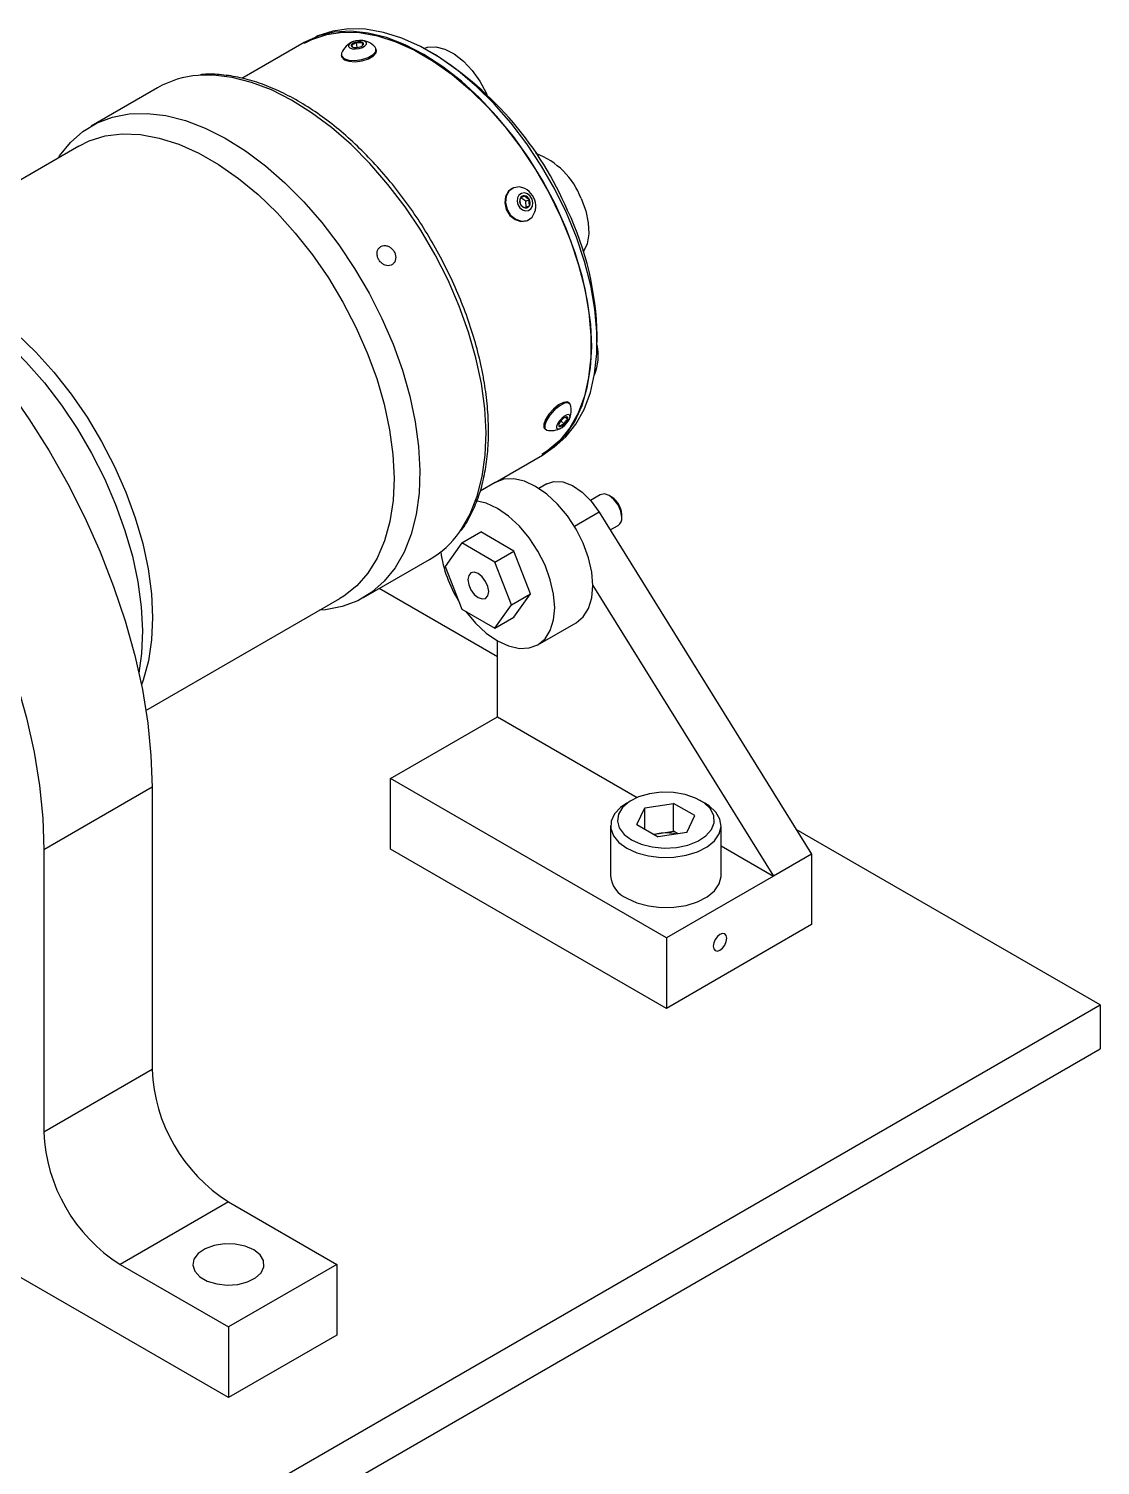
# Model space of a CAD drawing. Header units: inches. Extents: x 4.95 to 12.37, y 2.57 to 7.59.
# Drawn here: x 9.891 to 12.371, y 4.263 to 7.587 of the extents above; entities that cross this region are included whole.
import ezdxf

# ---------------------------------------------------------------- set-up
doc = ezdxf.new("R2010")
doc.units = ezdxf.units.IN
doc.header["$MEASUREMENT"] = 0

msp = doc.modelspace()

# ---------------------------------------------------------------- linework, layer by layer
at = {"color": 7, "linetype": 'Continuous', "lineweight": 25}
for p, q in [((10.5287, 7.5553), (10.3848, 7.4722)), ((10.6516, 7.5436), (10.6494, 7.556)), ((10.6641, 7.5484), (10.6628, 7.5557)), ((10.6145, 7.5257), (10.6151, 7.5226)), ((10.6959, 7.5367), (10.6953, 7.5398)), ((10.8322, 7.5263), (10.8183, 7.5343)), ((10.1892, 7.4503), (10.0361, 7.3619)), ((10.9499, 7.4384), (10.9514, 7.4349)), ((10.0071, 7.3156), (9.6479, 7.1083)), ((11.0114, 7.2182), (11.0096, 7.2174)), ((11.0413, 7.1881), (11.0302, 7.1961)), ((11.0413, 7.1881), (11.0497, 7.1922)), ((11.0422, 7.1742), (11.0413, 7.1881)), ((11.0396, 7.1727), (11.0422, 7.1742)), ((11.0422, 7.1742), (11.0506, 7.1783)), ((11.0454, 7.1436), (11.0472, 7.1445)), ((11.2064, 6.8618), (11.2064, 6.8779)), ((11.143, 6.7198), (11.1407, 6.722)), ((11.1334, 6.6881), (11.1384, 6.6834)), ((11.0846, 6.6622), (11.0869, 6.66)), ((11.1227, 6.6796), (11.1306, 6.6723)), ((10.9704, 6.5374), (11.0797, 6.6005)), ((10.9704, 6.5374), (10.9356, 6.5174)), ((11.09, 6.5343), (11.0715, 6.5236)), ((11.2138, 6.5088), (11.1911, 6.4956)), ((11.2409, 6.5029), (11.2343, 6.5067)), ((11.2114, 6.4682), (11.7028, 5.6775)), ((11.2633, 6.4565), (11.2633, 6.4641)), ((10.8933, 6.3972), (10.9374, 6.4227)), ((11.014, 6.3785), (10.9374, 6.4227)), ((11.2368, 6.4273), (11.2548, 6.4378)), ((10.8933, 6.3972), (10.855, 6.3427)), ((10.9698, 6.353), (10.8933, 6.3972)), ((10.6658, 6.2707), (10.8189, 6.3591)), ((10.9698, 6.353), (11.014, 6.3785)), ((11.0081, 6.2543), (10.9698, 6.353)), ((11.0523, 6.2798), (11.014, 6.3785)), ((10.855, 6.3427), (10.8933, 6.244)), ((10.9757, 6.1338), (10.7021, 6.2917)), ((11.1967, 6.2986), (11.6145, 5.6265)), ((10.1625, 6.0098), (10.6113, 6.2688)), ((10.9698, 6.1999), (11.0081, 6.2543)), ((11.0081, 6.2543), (11.0523, 6.2798)), ((11.014, 6.2254), (11.0523, 6.2798)), ((10.8933, 6.244), (10.9698, 6.1999)), ((10.9698, 6.1999), (11.014, 6.2254)), ((11.0694, 6.1616), (11.1578, 6.2126)), ((10.9757, 5.9951), (10.9757, 6.1709)), ((10.7282, 5.8523), (10.9757, 5.9951)), ((10.9757, 5.9951), (11.2994, 5.8083)), ((11.367, 5.4836), (10.7282, 5.8523)), ((10.7282, 5.689), (10.7282, 5.8523)), ((10.1767, 5.832), (9.9261, 5.6874)), ((10.1767, 5.832), (10.1767, 5.1787)), ((11.2861, 5.8017), (11.2749, 5.7953)), ((11.2985, 5.7456), (11.3165, 5.7842)), ((11.3165, 5.7842), (11.3834, 5.7946)), ((11.3165, 5.7353), (11.3165, 5.7842)), ((11.4323, 5.7663), (11.3834, 5.7946)), ((11.3834, 5.7303), (11.3834, 5.7946)), ((11.456, 5.7953), (11.4448, 5.8017)), ((11.4144, 5.7277), (11.4323, 5.7663)), ((11.2375, 5.7431), (11.2375, 5.6274)), ((11.2985, 5.7456), (11.3475, 5.7174)), ((11.3374, 5.7232), (11.3499, 5.7251)), ((11.4144, 5.7277), (11.3475, 5.7174)), ((11.3499, 5.7251), (11.3834, 5.7303)), ((11.3935, 5.7245), (11.3834, 5.7303)), ((11.4934, 5.6274), (11.4934, 5.7431)), ((12.3706, 5.3287), (11.6673, 5.7346)), ((9.9261, 5.6874), (9.9261, 5.0341)), ((11.367, 5.3203), (10.7282, 5.689)), ((11.4934, 5.6964), (11.6145, 5.6265)), ((11.7028, 5.6775), (11.6145, 5.6265)), ((11.7028, 5.6775), (11.7028, 5.5142)), ((11.6145, 5.6265), (11.367, 5.4836)), ((11.7028, 5.5142), (11.367, 5.3203)), ((11.367, 5.4836), (11.367, 5.3203)), ((7.7744, 2.6761), (12.3706, 5.3287)), ((12.3706, 5.3287), (12.3706, 5.2267)), ((10.3535, 4.42), (8.8882, 5.2657)), ((7.7744, 2.574), (12.3706, 5.2267)), ((10.1767, 5.1787), (9.9261, 5.0341)), ((10.3535, 4.8725), (10.1029, 4.7279)), ((10.3535, 4.8725), (10.604, 4.7279)), ((10.1029, 4.7279), (10.3535, 4.5833)), ((10.604, 4.7279), (10.3535, 4.5833)), ((10.604, 4.7279), (10.604, 4.5646)), ((10.3535, 4.5833), (10.3535, 4.42)), ((10.604, 4.5646), (10.3535, 4.42))]:
    msp.add_line(p, q, dxfattribs=at)
at = {"color": 8, "linetype": 'Continuous', "lineweight": 25}
msp.add_line((11.2114, 6.4682), (11.1543, 6.4352), dxfattribs=at)
at = {"color": 7, "linetype": 'Continuous', "lineweight": 25, "flags": 128}
for points in [[(11.1845, 6.9567), (11.1726, 7.0121), (11.156, 7.0684), (11.1351, 7.1248), (11.1099, 7.1806), (11.0809, 7.2351), (11.0485, 7.2876), (11.0129, 7.3375), (10.9748, 7.3841), (10.9345, 7.4269), (10.8925, 7.4653), (10.8495, 7.4988), (10.8058, 7.527), (10.7622, 7.5496), (10.7191, 7.5663), (10.677, 7.5768), (10.6366, 7.581), (10.5982, 7.5789), (10.5625, 7.5705), (10.5298, 7.5559), (10.5287, 7.5553)], [(10.5296, 7.5536), (10.5465, 7.5622), (10.5807, 7.5737), (10.6176, 7.5789), (10.6569, 7.5779), (10.6981, 7.5706), (10.7406, 7.557), (10.7839, 7.5375), (10.8274, 7.5122), (10.8707, 7.4814), (10.9131, 7.4455), (10.9542, 7.405), (10.9933, 7.3604), (11.0301, 7.3123), (11.0641, 7.2612), (11.0947, 7.2078), (11.1218, 7.1527)], [(11.1357, 7.1608), (11.1087, 7.2158), (11.078, 7.2692), (11.044, 7.3203), (11.0073, 7.3685), (10.9681, 7.4131), (10.927, 7.4535), (10.8846, 7.4894), (10.8414, 7.5202), (10.7978, 7.5455), (10.7545, 7.5651), (10.712, 7.5786), (10.6709, 7.5859), (10.6316, 7.587), (10.5946, 7.5817), (10.5604, 7.5702), (10.5563, 7.5683)], [(10.631, 7.5455), (10.634, 7.5424), (10.6398, 7.5406), (10.6473, 7.5401), (10.6556, 7.5412), (10.6634, 7.5437), (10.6693, 7.5471), (10.6727, 7.5509), (10.6728, 7.5547), (10.6698, 7.5577), (10.6641, 7.5596), (10.6565, 7.56), (10.6482, 7.5589), (10.6405, 7.5565), (10.6345, 7.553), (10.6312, 7.5492), (10.631, 7.5455)], [(10.6385, 7.5503), (10.638, 7.5495), (10.6377, 7.5486), (10.6377, 7.5478), (10.6379, 7.547), (10.6383, 7.5462), (10.639, 7.5455), (10.6399, 7.5449), (10.641, 7.5444)], [(10.6653, 7.5498), (10.6658, 7.5506), (10.6661, 7.5515), (10.6662, 7.5523), (10.6659, 7.5531), (10.6655, 7.5539), (10.6648, 7.5546), (10.6639, 7.5552), (10.6628, 7.5557)], [(10.8059, 7.5413), (10.8141, 7.544), (10.8332, 7.5451), (10.8542, 7.5398), (10.876, 7.5286), (10.8975, 7.5118), (10.9176, 7.4905), (10.9354, 7.4656), (10.9499, 7.4384)], [(10.6151, 7.5304), (10.6151, 7.524), (10.6208, 7.5182), (10.6318, 7.5146), (10.6462, 7.5138), (10.662, 7.5159), (10.6768, 7.5205), (10.6882, 7.527), (10.6945, 7.5344), (10.6948, 7.5415), (10.6932, 7.544)], [(10.6151, 7.5226), (10.6156, 7.5209), (10.6213, 7.5151), (10.6323, 7.5116), (10.6468, 7.5107), (10.6626, 7.5128), (10.6773, 7.5175), (10.6887, 7.524), (10.695, 7.5313), (10.6959, 7.5367)], [(9.96, 7.2884), (9.9628, 7.2927), (9.9878, 7.3238), (10.0168, 7.3493), (10.0494, 7.369), (10.0853, 7.3826), (10.1241, 7.39), (10.1654, 7.3911), (10.2088, 7.3859), (10.2537, 7.3745), (10.2997, 7.3569), (10.3462, 7.3335), (10.3928, 7.3043), (10.4389, 7.2699), (10.4841, 7.2304), (10.5278, 7.1864), (10.5695, 7.1384), (10.6089, 7.0868), (10.6454, 7.0323), (10.6788, 6.9754), (10.7085, 6.9168), (10.7343, 6.857), (10.7559, 6.7969), (10.7731, 6.7369), (10.7856, 6.6778), (10.7934, 6.6202), (10.7964, 6.5648), (10.7944, 6.5121), (10.7876, 6.4627), (10.776, 6.4173), (10.7598, 6.3762), (10.7391, 6.3399), (10.7141, 6.3088), (10.6851, 6.2833), (10.6525, 6.2637), (10.6166, 6.2501), (10.5778, 6.2427), (10.5642, 6.2416)], [(10.0071, 7.3156), (10.0314, 7.3276), (10.0682, 7.3389), (10.1077, 7.3437), (10.1496, 7.3421), (10.1934, 7.3341), (10.2386, 7.3197), (10.2846, 7.2991), (10.3308, 7.2726), (10.3769, 7.2405), (10.4221, 7.2031), (10.466, 7.1608), (10.508, 7.1143), (10.5478, 7.064), (10.5847, 7.0105), (10.6184, 6.9544), (10.6485, 6.8964), (10.6746, 6.8372), (10.6964, 6.7775), (10.7137, 6.718), (10.7262, 6.6593), (10.7339, 6.6022), (10.7365, 6.5473), (10.7342, 6.4953), (10.7269, 6.4468), (10.7146, 6.4023), (10.6977, 6.3624), (10.6761, 6.3275), (10.6503, 6.2981), (10.6205, 6.2744), (10.6113, 6.2688)], [(11.0096, 7.2174), (11.0011, 7.2109), (10.9943, 7.1988), (10.9926, 7.184), (10.9962, 7.1686), (11.0046, 7.155), (11.0165, 7.1453), (11.03, 7.141), (11.0432, 7.1426), (11.0454, 7.1436)], [(11.0393, 7.2171), (11.0268, 7.2209), (11.0136, 7.2192), (11.0029, 7.2118), (10.9961, 7.1997), (10.9944, 7.1848), (10.998, 7.1694), (11.0064, 7.1559), (11.0183, 7.1462), (11.0318, 7.1418), (11.045, 7.1435), (11.0558, 7.1509), (11.0625, 7.163), (11.0636, 7.1671)], [(11.0578, 7.1844), (11.0559, 7.1925), (11.0515, 7.1996), (11.0453, 7.2047), (11.0382, 7.207), (11.0313, 7.2061), (11.0256, 7.2022), (11.0221, 7.1959), (11.0212, 7.1881), (11.0231, 7.18), (11.0275, 7.1729), (11.0337, 7.1678), (11.0408, 7.1656), (11.0477, 7.1664), (11.0534, 7.1703), (11.0569, 7.1767), (11.0578, 7.1844)], [(11.1696, 7.1939), (11.1801, 7.1658), (11.1861, 7.1381), (11.1872, 7.1123), (11.1835, 7.0896), (11.175, 7.0712), (11.1746, 7.0707)], [(11.1218, 7.1527), (11.1448, 7.0967), (11.1635, 7.0405), (11.1778, 6.9848), (11.1873, 6.9302), (11.192, 6.8775), (11.1918, 6.8273), (11.1868, 6.7802), (11.1769, 6.7369), (11.1624, 6.6979), (11.1433, 6.6637), (11.12, 6.6346), (11.0927, 6.6112), (11.0787, 6.6022)], [(11.1048, 6.618), (11.1067, 6.6192), (11.1339, 6.6427), (11.1573, 6.6717), (11.1763, 6.7059), (11.1908, 6.745), (11.2007, 6.7883), (11.2057, 6.8353), (11.2059, 6.8855), (11.2012, 6.9382), (11.1917, 6.9928), (11.1775, 7.0486), (11.1587, 7.1048), (11.1357, 7.1608)], [(9.6858, 6.9952), (9.7261, 6.9768), (9.7724, 6.9503), (9.8184, 6.9182), (9.8636, 6.8808), (9.9075, 6.8385), (9.9496, 6.792), (9.9893, 6.7417), (10.0263, 6.6882), (10.06, 6.6321), (10.09, 6.5741), (10.1161, 6.5149), (10.138, 6.4552), (10.1552, 6.3957), (10.1678, 6.337), (10.1754, 6.2799), (10.1781, 6.225), (10.1757, 6.173), (10.1684, 6.1245), (10.1562, 6.08), (10.1521, 6.0687)], [(9.6994, 6.9657), (9.7042, 6.963), (9.7508, 6.9338), (9.7969, 6.8994), (9.8421, 6.8599), (9.8858, 6.8159), (9.9276, 6.7679), (9.9669, 6.7163), (10.0035, 6.6618), (10.0368, 6.6049), (10.0665, 6.5463), (10.0923, 6.4865), (10.1139, 6.4263), (10.1311, 6.3664), (10.1437, 6.3073), (10.1515, 6.2497), (10.1544, 6.1943), (10.1524, 6.1416), (10.1464, 6.096)], [(11.0797, 6.6005), (11.1078, 6.6205), (11.1333, 6.6468), (11.1546, 6.6786), (11.1715, 6.7154), (11.1838, 6.7568), (11.1913, 6.8022), (11.1939, 6.851), (11.1916, 6.9028), (11.1845, 6.9567)], [(9.7892, 6.8245), (9.8419, 6.7562), (9.8917, 6.6847), (9.9384, 6.6105), (9.9817, 6.5342), (10.0211, 6.4561), (10.0566, 6.3768), (10.0878, 6.2968), (10.1146, 6.2167), (10.1368, 6.1369), (10.1542, 6.0581), (10.1667, 5.9806), (10.1742, 5.9051), (10.1767, 5.832)], [(11.1407, 6.722), (11.1372, 6.7237), (11.1285, 6.7225), (11.1174, 6.7166), (11.1056, 6.7071), (11.0949, 6.6952), (11.0869, 6.6829), (11.0828, 6.672), (11.0832, 6.6641), (11.0846, 6.6622)], [(11.1448, 6.7168), (11.1444, 6.7179), (11.1395, 6.7215), (11.1308, 6.7203), (11.1198, 6.7144), (11.108, 6.7049), (11.0972, 6.693), (11.0892, 6.6807), (11.0851, 6.6698), (11.0855, 6.6619), (11.09, 6.6584)], [(11.1436, 6.6922), (11.141, 6.6941), (11.1365, 6.6934), (11.1307, 6.6904), (11.1245, 6.6854), (11.1189, 6.6792), (11.1146, 6.6727), (11.1125, 6.667), (11.1127, 6.6629), (11.1153, 6.661), (11.1198, 6.6616), (11.1256, 6.6647), (11.1318, 6.6697), (11.1375, 6.6759), (11.1417, 6.6823), (11.1438, 6.6881), (11.1436, 6.6922)], [(11.1384, 6.6834), (11.1387, 6.6846), (11.1388, 6.6857), (11.1388, 6.6866), (11.1385, 6.6874), (11.1381, 6.688), (11.1375, 6.6884), (11.1368, 6.6886), (11.1359, 6.6887)], [(9.5387, 6.6799), (9.5913, 6.6116), (9.6412, 6.5401), (9.6879, 6.4659), (9.7311, 6.3896), (9.7706, 6.3115), (9.8061, 6.2322), (9.8373, 6.1522), (9.8641, 6.0721), (9.8862, 5.9923), (9.9036, 5.9135), (9.9161, 5.836), (9.9236, 5.7605), (9.9261, 5.6874)], [(11.118, 6.6716), (11.1176, 6.6704), (11.1175, 6.6694), (11.1176, 6.6685), (11.1178, 6.6677), (11.1182, 6.6671), (11.1188, 6.6666), (11.1195, 6.6664), (11.1204, 6.6664)], [(11.1578, 6.2126), (11.1579, 6.2127), (11.1743, 6.2263), (11.1866, 6.2457), (11.1941, 6.2701), (11.1967, 6.2985), (11.1941, 6.3299), (11.1866, 6.3629), (11.1743, 6.3965), (11.1579, 6.4292), (11.1378, 6.4598), (11.1148, 6.4872), (11.09, 6.5103), (11.0641, 6.5282), (11.0382, 6.5401), (11.0134, 6.5458), (10.9904, 6.5449), (10.9704, 6.5374)], [(11.09, 6.5343), (11.1064, 6.5398), (11.127, 6.5385), (11.1492, 6.53), (11.1716, 6.5147), (11.1928, 6.4936), (11.2114, 6.4682)], [(10.9024, 6.2388), (10.925, 6.2118), (10.9499, 6.1888), (10.9757, 6.1709), (11.0016, 6.1589), (11.0265, 6.1533), (11.0494, 6.1542), (11.0695, 6.1616), (11.086, 6.1753), (11.0982, 6.1947), (11.1058, 6.2191), (11.1083, 6.2475), (11.1058, 6.2788), (11.0982, 6.3119), (11.086, 6.3455), (11.0695, 6.3782), (11.0494, 6.4088), (11.0265, 6.4362), (11.0016, 6.4593), (10.9757, 6.4771), (10.9499, 6.4891), (10.9262, 6.4946)], [(11.2633, 6.4565), (11.2611, 6.4706), (11.2548, 6.4851), (11.2454, 6.4978), (11.2343, 6.5067), (11.2232, 6.5106), (11.2138, 6.5088)], [(10.9075, 6.3124), (10.9093, 6.3007), (10.9145, 6.2887), (10.9223, 6.2782), (10.9315, 6.2707), (10.9407, 6.2676), (10.9485, 6.2691), (10.9537, 6.2751), (10.9556, 6.2846), (10.9537, 6.2963), (10.9485, 6.3083), (10.9407, 6.3189), (10.9315, 6.3263), (10.9223, 6.3295), (10.9145, 6.328), (10.9093, 6.322), (10.9075, 6.3124)], [(11.2861, 5.7102), (11.3083, 5.7002), (11.3341, 5.6938), (11.3619, 5.6912), (11.3899, 5.6928), (11.4164, 5.6983), (11.4396, 5.7074), (11.4582, 5.7196), (11.471, 5.734), (11.4771, 5.7499), (11.4763, 5.7661), (11.4684, 5.7817), (11.4541, 5.7957), (11.4342, 5.8071), (11.41, 5.8154), (11.383, 5.8199), (11.3549, 5.8204), (11.3274, 5.8169), (11.3024, 5.8095), (11.2813, 5.7988), (11.2655, 5.7854), (11.2559, 5.7701), (11.2533, 5.7539), (11.2577, 5.7379), (11.2689, 5.723), (11.2861, 5.7102)], [(11.2749, 5.7953), (11.2606, 5.7855), (11.2465, 5.7704), (11.2388, 5.7538), (11.238, 5.7367), (11.244, 5.7199), (11.2565, 5.7043), (11.275, 5.6909)], [(11.275, 5.6909), (11.2983, 5.6803), (11.3252, 5.673), (11.3543, 5.6695), (11.384, 5.67), (11.4127, 5.6745), (11.4388, 5.6826), (11.461, 5.694), (11.4781, 5.7081), (11.489, 5.724), (11.4933, 5.741), (11.4907, 5.758), (11.4814, 5.7743), (11.4658, 5.7889), (11.456, 5.7953)], [(11.3499, 5.7251), (11.3425, 5.7237), (11.3384, 5.7226)], [(11.275, 5.5752), (11.2983, 5.5645), (11.3252, 5.5573), (11.3543, 5.5538), (11.384, 5.5543), (11.4127, 5.5587), (11.4388, 5.5669), (11.461, 5.5783), (11.4781, 5.5923), (11.489, 5.6083), (11.4933, 5.6252), (11.4934, 5.6274)], [(11.5064, 5.4825), (11.5052, 5.4887), (11.5018, 5.4927), (11.4967, 5.4937), (11.4907, 5.4916), (11.4847, 5.4867), (11.4796, 5.4798), (11.4762, 5.472), (11.475, 5.4643), (11.4762, 5.4581), (11.4796, 5.4541), (11.4847, 5.4531), (11.4907, 5.4552), (11.4967, 5.4601), (11.5018, 5.467), (11.5052, 5.4748), (11.5064, 5.4825)], [(10.4119, 4.7617), (10.3921, 4.7701), (10.3688, 4.7748), (10.3442, 4.7754), (10.3204, 4.7717), (10.2995, 4.7641), (10.2835, 4.7533), (10.2736, 4.7403), (10.2709, 4.7262), (10.2754, 4.7122), (10.287, 4.6996), (10.3044, 4.6896), (10.3262, 4.6829), (10.3504, 4.6803), (10.3749, 4.6819), (10.3975, 4.6875), (10.4161, 4.6968), (10.4293, 4.7089), (10.4356, 4.7226), (10.4347, 4.7368), (10.4266, 4.7502), (10.4119, 4.7617)]]:
    msp.add_lwpolyline(points, dxfattribs=at)
at = {"color": 8, "linetype": 'Continuous', "lineweight": 25, "flags": 128}
for points in [[(10.9387, 6.7662), (10.9262, 6.8253), (10.909, 6.8852), (10.8874, 6.9454), (10.8616, 7.0051), (10.8319, 7.0638), (10.7986, 7.1207), (10.762, 7.1752), (10.7226, 7.2268), (10.6809, 7.2748), (10.6372, 7.3188), (10.592, 7.3582), (10.5459, 7.3927), (10.4993, 7.4218), (10.4528, 7.4453), (10.4068, 7.4628), (10.3619, 7.4743), (10.3186, 7.4794), (10.2835, 7.4789)], [(10.888, 6.4223), (10.8922, 6.4283), (10.9129, 6.4645), (10.9291, 6.5056), (10.9407, 6.5511), (10.9475, 6.6005), (10.9495, 6.6531), (10.9465, 6.7086), (10.9387, 6.7662)]]:
    msp.add_lwpolyline(points, dxfattribs=at)
at = {"color": 7, "linetype": 'Continuous', "lineweight": 25}
for centre, radius, start, end in [((10.6582, 7.5138), 0.0462, 110.0765, 158.948), ((10.6522, 7.5372), 0.019, 98.5438, 136.1722), ((10.6556, 7.532), 0.0248, 73.0734, 104.4561), ((10.6516, 7.563), 0.019, 278.5424, 316.1732), ((10.6582, 7.5138), 0.0462, 40.8507, 89.7221), ((10.6482, 7.5681), 0.0248, 253.0753, 284.456), ((10.4069, 6.8548), 0.7948, 23.0559, 57.6475), ((10.3, 7.2551), 0.2245, 94.2065, 119.5776), ((11.0018, 7.1303), 0.1795, 20.7614, 69.4655), ((11.0182, 7.1759), 0.0462, 3.6243, 62.7786), ((11.0428, 7.1882), 0.0156, 157.1464, 210.1018), ((11.0376, 7.1903), 0.00999, 83.8649, 156.1175), ((11.0426, 7.1871), 0.0149, 206.6861, 261.5472), ((11.0364, 7.1855), 0.0149, 26.6848, 81.5468), ((11.0362, 7.1843), 0.0156, 337.1467, 30.1024), ((11.0414, 7.1823), 0.00999, 263.8649, 336.1175), ((11.0182, 7.1759), 0.0462, 348.9985, 3.6243), ((10.4989, 6.8626), 0.7078, 1.2371, 25.3952), ((11.0962, 6.8303), 0.113, 337.2057, 12.8419), ((11.1005, 6.7035), 0.0462, 333.7561, 16.8192), ((11.1455, 6.6608), 0.0296, 131.9703, 158.5246), ((11.1399, 6.6699), 0.0192, 102.1399, 137.8425), ((11.1108, 6.6942), 0.0296, 311.9705, 338.5249), ((11.1005, 6.7035), 0.0462, 256.7978, 299.8609), ((11.1164, 6.6852), 0.0192, 282.1397, 317.8426), ((11.2146, 6.4619), 0.0487, 2.6034, 57.3789), ((11.2444, 6.4538), 0.0191, 303.0789, 8.2286), ((10.7073, 6.5504), 0.2215, 300.2604, 324.672), ((11.1329, 6.4173), 0.2912, 188.0408, 211.8571), ((11.3654, 5.625), 0.1013, 76.9091, 98.79), ((11.2997, 5.6325), 0.0625, 184.6992, 246.6345), ((10.5588, 5.1952), 0.3825, 182.473, 237.527), ((10.3083, 5.0506), 0.3825, 182.473, 237.527)]:
    msp.add_arc(centre, radius, start, end, dxfattribs=at)
for points, knots in [([(10.6494, 7.556), (10.648, 7.5544), (10.6455, 7.5517), (10.6415, 7.5503), (10.6394, 7.5503), (10.6385, 7.5503)], [0, 0, 0, 0, 0.43909, 0.751344, 1, 1, 1, 1]), ([(10.6385, 7.5503), (10.6387, 7.5498), (10.6392, 7.5479), (10.6401, 7.5455), (10.6406, 7.5445), (10.6408, 7.5445), (10.6408, 7.5445)], [0, 0, 0, 0, 0.179891, 0.569234, 0.944363, 1, 1, 1, 1]), ([(10.6628, 7.5557), (10.661, 7.555), (10.658, 7.5538), (10.6531, 7.5544), (10.6505, 7.5555), (10.6494, 7.556)], [0, 0, 0, 0, 0.439086, 0.751342, 1, 1, 1, 1]), ([(10.6653, 7.5498), (10.6652, 7.5498), (10.665, 7.5498), (10.6644, 7.5508), (10.6635, 7.5533), (10.663, 7.5551), (10.6628, 7.5557)], [0, 0, 0, 0, 0.180942, 0.506296, 0.843978, 1, 1, 1, 1]), ([(10.9446, 6.7739), (10.9427, 6.7837), (10.9374, 6.8122), (10.9254, 6.8602), (10.9071, 6.9175), (10.8849, 6.9747), (10.8589, 7.0311), (10.8295, 7.0864), (10.7969, 7.1399), (10.7614, 7.191), (10.7234, 7.2394), (10.6833, 7.2845), (10.6413, 7.3259), (10.598, 7.3632), (10.5537, 7.3959), (10.5088, 7.4238), (10.4638, 7.4466), (10.419, 7.464), (10.3749, 7.4759), (10.3323, 7.4813), (10.3034, 7.4827), (10.2896, 7.4805), (10.2888, 7.4804)], [0, 0, 0, 0, 0.0283658, 0.0821588, 0.1359308, 0.1896738, 0.2433961, 0.2971064, 0.3508146, 0.4045289, 0.4582576, 0.5120107, 0.565798, 0.6196288, 0.6735102, 0.7274452, 0.7814285, 0.8354376, 0.8894085, 0.9432505, 0.9968402, 1, 1, 1, 1]), ([(11.0284, 7.1943), (11.0283, 7.1934), (11.0278, 7.1909), (11.0277, 7.1866), (11.0284, 7.1829), (11.0291, 7.181), (11.0293, 7.1804)], [0, 0, 0, 0, 0.180951, 0.506295, 0.843972, 1, 1, 1, 1]), ([(11.0386, 7.2002), (11.0367, 7.1991), (11.0334, 7.1973), (11.0302, 7.1954), (11.0289, 7.1946), (11.0284, 7.1943)], [0, 0, 0, 0, 0.439085, 0.751343, 1, 1, 1, 1]), ([(11.0293, 7.1804), (11.0304, 7.179), (11.0324, 7.1767), (11.0367, 7.174), (11.0392, 7.1729), (11.0404, 7.1724)], [0, 0, 0, 0, 0.439086, 0.751339, 1, 1, 1, 1]), ([(11.0497, 7.1922), (11.0477, 7.1931), (11.0442, 7.1947), (11.0406, 7.1977), (11.0392, 7.1994), (11.0386, 7.2002)], [0, 0, 0, 0, 0.439084, 0.7513419, 1, 1, 1, 1]), ([(11.0506, 7.1783), (11.0504, 7.1789), (11.0497, 7.1807), (11.049, 7.1845), (11.0491, 7.1888), (11.0496, 7.1913), (11.0497, 7.1922)], [0, 0, 0, 0, 0.156027, 0.493707, 0.81906, 1, 1, 1, 1]), ([(11.0404, 7.1724), (11.0414, 7.173), (11.0431, 7.1741), (11.0471, 7.1763), (11.0495, 7.1777), (11.0506, 7.1783)], [0, 0, 0, 0, 0.439085, 0.751343, 1, 1, 1, 1]), ([(10.7059, 7.0829), (10.704, 7.0815), (10.7004, 7.0788), (10.6975, 7.0722), (10.6969, 7.0647), (10.6988, 7.0568), (10.7028, 7.0494), (10.7087, 7.0435), (10.7156, 7.0396), (10.723, 7.0382), (10.7298, 7.0396), (10.7355, 7.0434), (10.7393, 7.0494), (10.7409, 7.0569), (10.7399, 7.0648), (10.7365, 7.0725), (10.7311, 7.0789), (10.7243, 7.0834), (10.7169, 7.0855), (10.7105, 7.0851), (10.7071, 7.0835), (10.7059, 7.0829)], [0, 0, 0, 0, 0.053661, 0.107321, 0.161006, 0.214709, 0.268383, 0.322028, 0.375689, 0.429385, 0.483082, 0.536743, 0.590388, 0.644062, 0.697764, 0.75145, 0.805101, 0.858752, 0.912438, 0.966141, 1, 1, 1, 1]), ([(10.8919, 6.4261), (10.8925, 6.4268), (10.9014, 6.4375), (10.9149, 6.4625), (10.9319, 6.501), (10.9442, 6.5441), (10.9523, 6.5906), (10.9558, 6.6404), (10.9548, 6.6927), (10.9505, 6.7376), (10.946, 6.765), (10.9446, 6.7739)], [0, 0, 0, 0, 0.00967, 0.139958, 0.271249, 0.40346, 0.53634, 0.669608, 0.803044, 0.936484, 1, 1, 1, 1]), ([(11.1306, 6.6723), (11.1311, 6.6744), (11.1321, 6.6781), (11.1353, 6.6816), (11.1374, 6.6829), (11.1384, 6.6834)], [0, 0, 0, 0, 0.439088, 0.751345, 1, 1, 1, 1]), ([(11.1384, 6.6834), (11.138, 6.6839), (11.1369, 6.6854), (11.1356, 6.6874), (11.1355, 6.6885), (11.1358, 6.6886), (11.1359, 6.6887)], [0, 0, 0, 0, 0.156023, 0.493707, 0.819057, 1, 1, 1, 1]), ([(11.1177, 6.6711), (11.1177, 6.6708), (11.1177, 6.6703), (11.119, 6.6683), (11.1201, 6.6668), (11.1204, 6.6664)], [0, 0, 0, 0, 0.328882, 0.787907, 1, 1, 1, 1]), ([(11.1204, 6.6664), (11.1213, 6.6677), (11.1228, 6.6701), (11.1269, 6.6718), (11.1295, 6.6721), (11.1306, 6.6723)], [0, 0, 0, 0, 0.439085, 0.751343, 1, 1, 1, 1])]:
    msp.add_open_spline(points, degree=3, knots=knots, dxfattribs=at)

doc.saveas('drawing.dxf')
